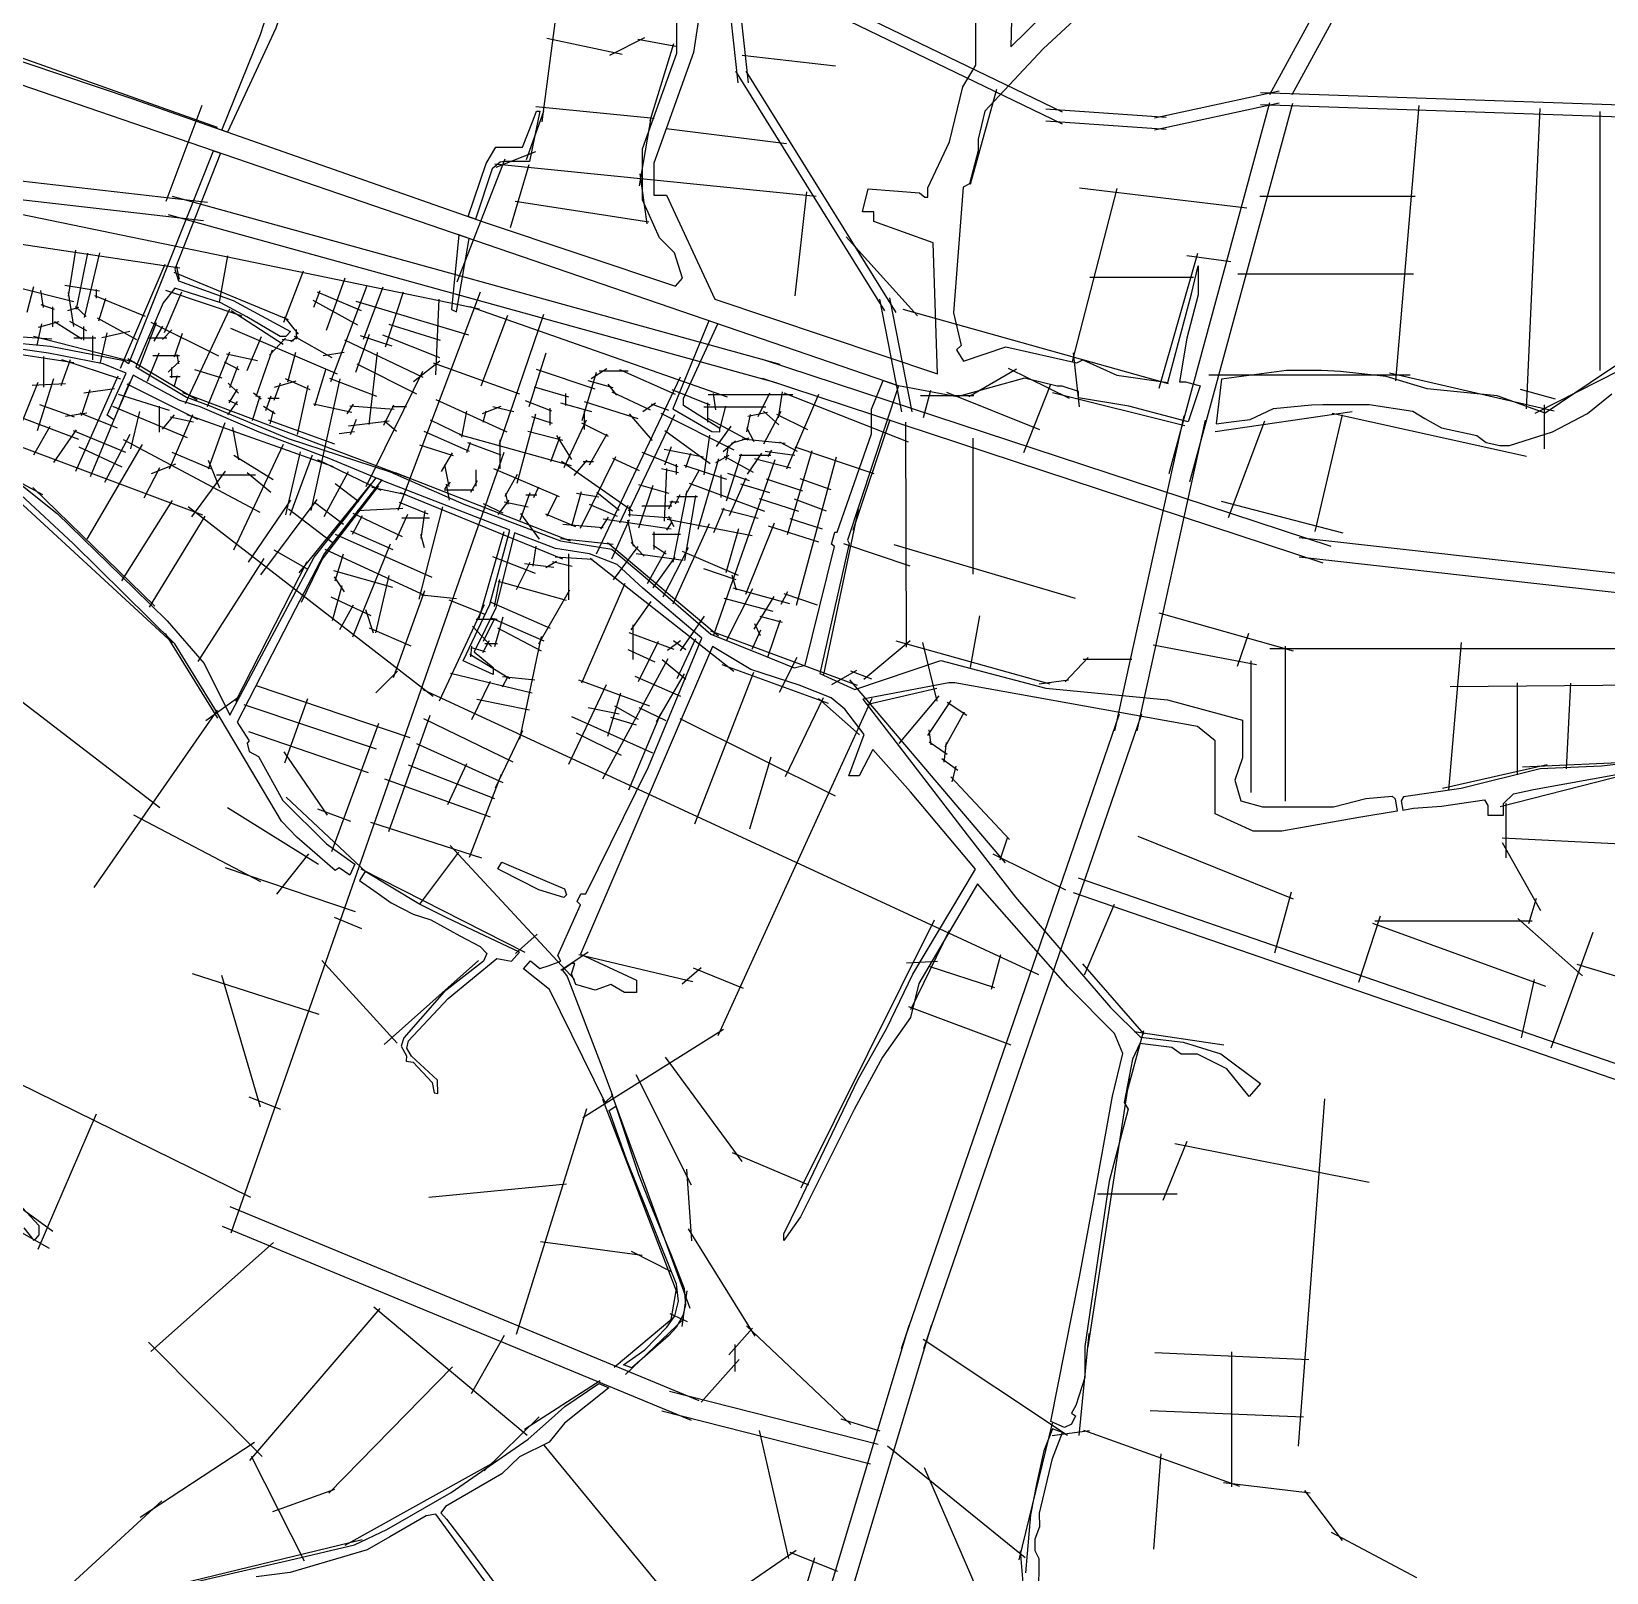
# Model space of a CAD drawing. Header units: metres. Extents: x -9189 to 477, y -25 to 5087.
# Drawn here: x -5829 to -3674, y 1258 to 3367 of the extents above; entities that cross this region are included whole.
import ezdxf

# ---------------------------------------------------------------- set-up
doc = ezdxf.new("R2010")
doc.units = ezdxf.units.M
doc.header["$MEASUREMENT"] = 0
doc.layers.add('水网', color=141, linetype='Continuous')
doc.layers.add('路网', color=2, linetype='Continuous')

msp = doc.modelspace()

# ---------------------------------------------------------------- linework, layer by layer
at = {"layer": '水网'}
for points in [[(-5568.8, 3232.2), (-5515.8, 3363.1), (-5500.7, 3409.4), (-5495.1, 3426.4), (-5483.7, 3449.1), (-5471.3, 3494.2), (-5468.6, 3513.1), (-5460, 3532.6), (-5454.1, 3562.1), (-5448.5, 3570.9), (-5440.7, 3570.9), (-5439.3, 3564.4), (-5439.3, 3560.3), (-5448.3, 3523.4), (-5462, 3474.3), (-5477, 3427.3), (-5494.9, 3371.6), (-5560.7, 3229.4), (-5568.8, 3232.2)], [(-4483.5, 3567), (-4489, 3346.1), (-4290.5, 3540.9)], [(-4239.4, 3533.5), (-4444.5, 3343.6), (-4524.2, 3258.1), (-4533.5, 3219.8), (-4533.5, 3203.7), (-4545.4, 3158.8), (-4554.1, 3154.3), (-4567.4, 2982.1), (-4556.8, 2937.5), (-4563, 2931.7), (-4553.4, 2916), (-4495.8, 2935.8), (-4398.4, 2913.9), (-4390.3, 2917.8), (-4343.9, 2896.8), (-4273.7, 2887.1), (-4241.5, 3008.1), (-4232.3, 3046.7), (-4232.3, 3006.9), (-4247.7, 2947.4), (-4257.8, 2887.9), (-4249.7, 2887.9), (-4229.7, 2882.5), (-4246, 2833), (-4327.3, 2854.5), (-4396.1, 2866), (-4396.1, 2874.6), (-4418.6, 2881.7), (-4425.4, 2881.7), (-4470.1, 2893), (-4562.3, 2867.2), (-4642.7, 2882.5), (-5939.5, 3327.2)], [(-4908.6, 3435.1), (-4923.3, 3338.6), (-4977.5, 3186.8), (-4977.5, 3143.1), (-4960.1, 3143.1), (-4894.1, 3000.7), (-4589, 2898.7), (-4594.9, 3077.8), (-4676.1, 3107.1), (-4676.1, 3120.4), (-4691.7, 3120.4), (-4684, 3151.7), (-4614, 3146.6), (-4606.5, 3140.3), (-4602.6, 3140.3), (-4602.6, 3153.2), (-4572.6, 3216.4), (-4554.3, 3291.5), (-4536.9, 3321.2), (-4536.9, 3364.9), (-4536.9, 3383.7)], [(-6041.4, 3368.8), (-6017.3, 3354.5), (-5976.3, 3345), (-5932.1, 3356.1), (-5690.6, 3274.9), (-5209.4, 3106.3), (-4947.8, 3018.7), (-4938.3, 3029.6), (-4949.3, 3064.1), (-4969.4, 3084.9), (-4992.8, 3136.7), (-4992.8, 3206.6), (-4945.7, 3337.5), (-4945.7, 3423.9)], [(-5231.7, 3114.1), (-5206.9, 3186.7), (-5193.8, 3209.1), (-5172.5, 3209.1), (-5156.9, 3209.1), (-5142.6, 3246), (-5137.9, 3258), (-5133.5, 3258.1), (-5133.5, 3258.1), (-5147.5, 3189.3), (-5153.1, 3189.3), (-5181.1, 3189.3), (-5187.7, 3188.4), (-5198.6, 3179.1), (-5221.6, 3110.5), (-5231.7, 3114.1)], [(-5870.7, 2943.2), (-5803.5, 2936.8), (-5702.4, 2917), (-5696, 2913.1), (-5580, 3203.9), (-5570.3, 3200.5), (-5633, 3042), (-5627.9, 3025.8), (-5553.1, 2999), (-5497.4, 2969), (-5474.8, 2956.8), (-5481, 2950), (-5488.9, 2950), (-5534.6, 2976.8), (-5570, 2995.8), (-5633, 3016), (-5648.8, 2995.7), (-5686.2, 2908.2), (-5617.2, 2866.8), (-5586.1, 2855.5), (-5477.9, 2810.3), (-5338.1, 2764.5), (-5237.2, 2720.3), (-5105.2, 2670.2), (-5034.8, 2658.7), (-4992.1, 2622.7), (-4899.2, 2542.6), (-4824.7, 2512.3), (-4785.5, 2496.4), (-4770.3, 2500.2), (-4730.1, 2662.6), (-4734.4, 2665.7), (-4729.8, 2682), (-4726.5, 2681.9), (-4679.3, 2816.8), (-4679.3, 2850.5), (-4663.5, 2889.6), (-4642.7, 2882.5), (-4712.3, 2670.9), (-4709.9, 2666.5), (-4750.4, 2488.6), (-4702.3, 2466.8), (-4584.7, 2506.5), (-4440.7, 2468.8), (-4274.2, 2452.6), (-4171.6, 2424.9), (-4171.6, 2373.3), (-4182.4, 2342.8), (-4174.2, 2314.5), (-4144.3, 2306.3), (-4047.4, 2306.3), (-4002.8, 2317.5), (-3966.9, 2320.6), (-3962.6, 2317.3), (-3960, 2300.1), (-4012.7, 2291.8), (-4117.7, 2272.9), (-4157, 2272.9), (-4209, 2296.5), (-4209, 2396.5), (-4233.2, 2416), (-4565.4, 2476), (-4573.6, 2476), (-4691.2, 2453.6), (-4548.7, 2267.7), (-4482.2, 2182.5), (-4352.4, 2031.7), (-4311.5, 1990.8), (-4252.8, 1984.1), (-4201.2, 1968.1), (-4147.3, 1927.6), (-4162.5, 1909.9), (-4193, 1947.5), (-4233.4, 1967.7), (-4255.8, 1967.7), (-4268.6, 1976.7), (-4312.4, 1982.3), (-4322.3, 1960.7), (-4333.8, 1901.5), (-4328.1, 1892.4), (-4354.4, 1794.1), (-4387.7, 1567.8), (-4387.7, 1525.2), (-4399.8, 1487), (-4405.6, 1476.7), (-4400.5, 1472.8), (-4405.7, 1461.4), (-4415.2, 1456.9), (-4433.9, 1465.2), (-4394.7, 1663.2), (-4375.6, 1766.1), (-4349.6, 1910.4), (-4335.5, 1968.7), (-4346.7, 1995.9), (-4411, 2060.3), (-4534.4, 2201), (-4614.8, 2064.3), (-4626.1, 2018.1), (-4664.4, 1963.6), (-4703.2, 1891.9), (-4776.5, 1745.3), (-4799.3, 1712.8), (-4799.3, 1721.9), (-4778.9, 1763.8), (-4698.2, 1932.5), (-4658.5, 2003.5), (-4623, 2077), (-4537, 2220.7), (-4626.2, 2326.6), (-4677.6, 2384.6), (-4696.5, 2348.8), (-4710.4, 2348.8), (-4689.3, 2405.2), (-4715.9, 2439.9), (-4734.5, 2455.3), (-4778.3, 2472.9), (-4844.6, 2494.3), (-4897.2, 2525.5), (-5077.7, 2104.7), (-5001.3, 2069), (-5001.3, 2052.3), (-5017.4, 2052.3), (-5036.1, 2063.2), (-5057.8, 2055.4), (-5084.3, 2063.3), (-5089.9, 2077.8), (-5085.4, 2091.8), (-5090.2, 2091.8), (-5102.2, 2082.7), (-5095.8, 2074.1), (-5048.4, 1950.3), (-5033.8, 1911.4), (-5043.9, 1901.6), (-5120.3, 2056.2), (-5155.6, 2084.4), (-5146.4, 2095.3), (-5133.3, 2085.1), (-5120.5, 2088.9), (-5104.6, 2094.9), (-5108.8, 2102.7), (-5077.8, 2172.2), (-5082.4, 2176.5), (-5077.3, 2187.3), (-5070.5, 2187.3), (-4984.7, 2360.9), (-4911.7, 2537), (-4992.4, 2605.4), (-5027.6, 2638), (-5065.4, 2652.2), (-5111.9, 2659.6), (-5168.2, 2681.1), (-5193.8, 2578.5), (-5223.1, 2518.2), (-5197.4, 2496.8), (-5197.4, 2487.2), (-5238.4, 2506.2), (-5201.8, 2583.3), (-5174.4, 2684.6), (-5346, 2751.6), (-5421.7, 2783.1), (-5517.6, 2818.7), (-5598.1, 2853.4), (-5626.1, 2862.2), (-5689.9, 2896.8), (-5712.7, 2844.3), (-5716.3, 2836), (-5725.4, 2842.1), (-5699.4, 2899.7), (-5731, 2912.4), (-5805.8, 2927.2), (-5952.7, 2948.1)], [(-5244.3, 3088.8), (-5254.4, 2986.7), (-5247.3, 2983.7), (-5230, 3083.9), (-5244.3, 3088.8)], [(-4902.2, 2971.4), (-4951.5, 2850.7), (-4898, 2819.6), (-4887.2, 2819.5), (-4887.2, 2824), (-4937, 2855.6), (-4936.8, 2865.2), (-4889.8, 2967.2), (-4902.2, 2971.4)], [(-3645, 2920.6), (-3696.1, 2886.2), (-3757.4, 2844.9), (-3823.3, 2868.8), (-3919, 2878.3), (-3975.1, 2895.3), (-4037.7, 2901.9), (-4063.8, 2903.2), (-4111.7, 2903.2), (-4200.4, 2891.5)], [(-4200.4, 2891.5), (-4207.6, 2830.3), (-4183.4, 2833.5), (-4161.3, 2836.4), (-4129.3, 2851.2), (-4077.2, 2856.2), (-4062, 2856.9), (-3998.5, 2856.7), (-3938.4, 2847.5), (-3922.2, 2837.8), (-3899.6, 2825), (-3851.1, 2814.2), (-3838.3, 2804.7), (-3819.6, 2800.5), (-3806.1, 2800.5), (-3747.6, 2819.2), (-3699.4, 2844.6), (-3666.4, 2871.5)], [(-5841.5, 2745.5), (-5793.8, 2707.4), (-5688.2, 2604.4), (-5643.3, 2560.6), (-5593, 2502.4), (-5557.6, 2431.5), (-5442.1, 2647.7), (-5399.3, 2701.8), (-5357.6, 2756.4), (-5349.5, 2753.7), (-5428.6, 2652.2), (-5467.8, 2577.2), (-5547.6, 2421.9), (-5531.1, 2396.3), (-5534.1, 2393.5), (-5531.1, 2381.8), (-5518.4, 2375.2), (-5485, 2315), (-5425.4, 2255.6), (-5386.8, 2227.7), (-5393.6, 2212.5), (-5408, 2222.6), (-5413.4, 2219.3), (-5465.9, 2264.6), (-5487, 2286.8), (-5578.1, 2440.3), (-5632.9, 2529.4), (-5772.1, 2666.4), (-5843.5, 2733.3)], [(-3951.4, 2319.7), (-3954.8, 2314.2), (-3952.2, 2301.6), (-3937.5, 2304.2), (-3899.3, 2307.2), (-3840.7, 2315.9), (-3835.8, 2308.2), (-3835.8, 2294.9), (-3814.3, 2294.9), (-3814.3, 2310.7), (-3800.9, 2324.2), (-3773.4, 2329.8), (-3649.8, 2352.4)], [(-3629.8, 2367.6), (-3680.2, 2361.8), (-3764.2, 2358.4), (-3872.5, 2331.5), (-3951.4, 2319.7)], [(-5185.6, 2230.4), (-5141.5, 2211.7), (-5099.5, 2194), (-5096.8, 2185.6), (-5100.6, 2182.1), (-5134.8, 2192.6), (-5185.7, 2218.7), (-5190.7, 2221.3), (-5185.6, 2230.4)], [(-5372.4, 2217.8), (-5380.4, 2205.6), (-5356.1, 2188.5), (-5336.8, 2174.8), (-5306.7, 2159.2), (-5282.7, 2151.5), (-5242.8, 2129.8), (-5215.1, 2115.3), (-5206.1, 2105.3), (-5210.3, 2095.2), (-5264.3, 2053), (-5319.6, 1990.1), (-5323.4, 1978.8), (-5315.9, 1965.3), (-5316.4, 1958.2), (-5306.8, 1956.6), (-5280.8, 1929.1), (-5278.2, 1914.7), (-5272.8, 1913.9), (-5273.3, 1932), (-5309.1, 1965.1), (-5315.5, 1976.1), (-5313.1, 1985.9), (-5258.9, 2043.7), (-5192.3, 2098.5), (-5172.2, 2095.1), (-5161.3, 2107.2), (-5225, 2137.4), (-5260.7, 2154.4), (-5299.1, 2173.5), (-5372.4, 2217.8)], [(-5038.6, 1890.7), (-5029.4, 1896.5), (-4998.5, 1803.3), (-4982.7, 1763.8), (-4953.4, 1691.6), (-4935.8, 1647), (-4933.9, 1624.5), (-4937.9, 1610), (-4946.6, 1593.9), (-4957.5, 1582.2), (-5007.3, 1538.5), (-5019, 1542.8), (-4989.5, 1563.2), (-4959.7, 1594.2), (-4948.6, 1609.5), (-4943.7, 1629.6), (-4946.5, 1653.1), (-4968.3, 1707.1), (-4987.9, 1757.1), (-5014.5, 1822.6), (-5038.6, 1890.7)], [(-5846.7, 1763.2), (-5818.9, 1733.5), (-5818.9, 1720.7), (-5825.5, 1712.8), (-5839.2, 1730.2)], [(-5608.8, 1244.9), (-5539.9, 1260.8), (-5476, 1275.5), (-5387.1, 1296.4), (-5342.7, 1317.4), (-5254.6, 1368), (-5149.2, 1440.7), (-5117.4, 1469.2), (-5099.3, 1485.4), (-5052.6, 1516.9)], [(-5052.6, 1516.9), (-5039.1, 1511), (-5099.5, 1462.6), (-5120.7, 1436.8), (-5161.1, 1416.6), (-5185.4, 1393.4), (-5262.4, 1348.6), (-5268.8, 1340.1), (-5261.2, 1331.2), (-5231.2, 1292.1), (-5137.2, 1165.6)], [(-4431.6, 1455), (-4443.7, 1424.9), (-4453.1, 1381.4), (-4462, 1337.3), (-4468.8, 1258.2)], [(-4450.4, 1227.9), (-4450.1, 1277), (-4455.3, 1288.3), (-4455.3, 1304.5), (-4449.1, 1321.3), (-4449.6, 1339.6), (-4431.9, 1414.4), (-4417.9, 1449.9), (-4431.6, 1455)], [(-5120.6, 1126.2), (-5275.9, 1338.2), (-5289.1, 1335.8), (-5338.8, 1307.1), (-5369.6, 1289.3), (-5420.8, 1274.4), (-5475, 1258.6), (-5521.8, 1252.4)]]:
    msp.add_lwpolyline(points, dxfattribs=at)
at = {"layer": '路网'}
for p, q in [((-5097.5, 3498.9), (-5130.5, 3243.5)), ((-4134.3, 3281), (-4017.5, 3495)), ((-4103.6, 3281), (-3986.8, 3495)), ((-4879.4, 3450.9), (-4862.5, 3297.1)), ((-4864.6, 3445), (-4848.4, 3297.1)), ((-4804.7, 3443.9), (-4418.4, 3257.4)), ((-4804.7, 3427.4), (-4418.4, 3240.9)), ((-5935, 3364.1), (-5574.8, 3236.3)), ((-5123.9, 3358), (-5020.9, 3336.1)), ((-5037.5, 3334.8), (-4989.9, 3358.8)), ((-4999.5, 3356.6), (-4947.3, 3347.3)), ((-4982.4, 3245.4), (-4950.2, 3351)), ((-4856.3, 3335), (-4728.8, 3320.2)), ((-4865.7, 3313), (-4661.8, 2985.1)), ((-4851.6, 3313), (-4646.3, 2982.8)), ((-4543.9, 3158.4), (-4508.1, 3288.3)), ((-4292.2, 3249.1), (-4121.7, 3286)), ((-4147.3, 3283.9), (-2390.1, 3223.7)), ((-5644.6, 3135.2), (-5595.4, 3266.4)), ((-5151.7, 3191.9), (-5127.7, 3258.3)), ((-5138.7, 3264.4), (-4977.1, 3248.8)), ((-4440.7, 3261.6), (-4276, 3250.1)), ((-4292.2, 3232.6), (-4121.7, 3269.5)), ((-4272.3, 2762.3), (-4134.1, 3269.9)), ((-4244, 2750.8), (-4102.9, 3269.2)), ((-4147.3, 3267.4), (-2383.5, 3207)), ((-3961.8, 2889.3), (-3930.1, 3265.8)), ((-3764.6, 3261.8), (-3783.5, 2850.8)), ((-3682.8, 3257.7), (-3682.8, 2903.1)), ((-4997.1, 3155.9), (-4980.8, 3251.6)), ((-4960.4, 3234.5), (-4795.6, 3214.1)), ((-4440.7, 3245.1), (-4276, 3233.5)), ((-5246.7, 3024.7), (-5180.8, 3192.8)), ((-5193, 3181.5), (-5138.7, 3202.9)), ((-6000.1, 3181), (-5588.1, 3133.6)), ((-5194.9, 3186.1), (-4755.4, 3141.7)), ((-5173.5, 3099), (-5147.8, 3185.2)), ((-4986.5, 3104.2), (-4996.3, 3172.2)), ((-6005.6, 3156), (-5593.7, 3108.6)), ((-4784, 3005.3), (-4768, 3147.6)), ((-4404.4, 2915.4), (-4343.1, 3152.5)), ((-4394.8, 3153.3), (-4166, 3126)), ((-5636.7, 3141.9), (-4805.1, 2911.9)), ((-5167, 3135.2), (-4984.3, 3106.6)), ((-4148.2, 3141.7), (-3935.5, 3141.7)), ((-5872.4, 3123), (-5216.1, 2987.5)), ((-5642.2, 3116.9), (-4810.6, 2886.9)), ((-4714.3, 3086.4), (-4616.5, 2978.2)), ((-5873.7, 3080.7), (-5625.9, 3043.7)), ((-5768.7, 3067.8), (-5778.7, 3004.8)), ((-5767.3, 2987.1), (-5751.9, 3063.8)), ((-5756.4, 2975.9), (-5735.4, 3064.2)), ((-4285.9, 2879), (-4232.8, 3063.9)), ((-5707.5, 2906.3), (-5646.2, 3048.9)), ((-5631, 3046.9), (-5626.8, 3028.5)), ((-5571.6, 2997), (-5560.6, 3060)), ((-5483.7, 2969.3), (-5456.7, 3039.9)), ((-4247.7, 3060.7), (-4187.7, 3052.5)), ((-5852.9, 3018.4), (-5771.3, 2997.7)), ((-5835.2, 2983.3), (-5826, 3018.4)), ((-5783.5, 3019.9), (-5736.1, 3012.3)), ((-5634.5, 3037.7), (-5477.9, 2973.3)), ((-5425.2, 2958.7), (-5399.7, 3030.3)), ((-5419.3, 2888.3), (-5369.8, 3019.6)), ((-4380.6, 3031.2), (-4238.6, 3031.2)), ((-4177.9, 3035.7), (-3937.5, 3035.7)), ((-5816.6, 3012.8), (-5813.2, 2989.6)), ((-5778.7, 3010), (-5771.8, 2963.3)), ((-5742.8, 3005.9), (-5673.6, 2977.5)), ((-5740.5, 3014.3), (-5740.5, 3002.2)), ((-5737.1, 2971.3), (-5727.5, 3002.2)), ((-5647, 2955.5), (-5623.5, 3011)), ((-5645.6, 3013.1), (-5541.1, 2978.3)), ((-5444.3, 2999.7), (-5383, 2965.9)), ((-5442.7, 2990.1), (-5434.2, 3013)), ((-5438.3, 3010.8), (-5377.8, 2985.4)), ((-5385, 2998.4), (-5231.2, 2952.3)), ((-5374.9, 2946.2), (-5348, 3017.6)), ((-5344.6, 2935.6), (-5319.8, 3011)), ((-5327.3, 2712), (-5214.7, 3011)), ((-5275.8, 2897.3), (-5271.4, 3000.8)), ((-4637.9, 2846.8), (-4667.9, 3000.8)), ((-4623.8, 2846.8), (-4654.2, 3002.8)), ((-5816.2, 2993.8), (-5798, 2987.1)), ((-5800.2, 2990.3), (-5800.2, 2963.2)), ((-5779.2, 2985.4), (-5764.4, 2990)), ((-5769, 2990.8), (-5754.1, 2977.2)), ((-5739.1, 2975.3), (-5685.6, 2945.7)), ((-5618.2, 2858.3), (-5557.8, 2987.9)), ((-5555.7, 2985.3), (-5484.8, 2939.3)), ((-5483.1, 2976.9), (-5464, 2953.2)), ((-5229.3, 2991.1), (-4877, 2867.1)), ((-5213.6, 2882.3), (-5177, 2979.2)), ((-5188.5, 2802.7), (-5127.9, 2980.4)), ((-4636.7, 2987.1), (-4273.6, 2885.5)), ((-5911.5, 2954.2), (-5801.5, 2946.7)), ((-5815.5, 2967.2), (-5821.8, 2937.8)), ((-5819.3, 2962.8), (-5791.1, 2970.5)), ((-5797.8, 2970.2), (-5760.1, 2946.6)), ((-5776.9, 2970.8), (-5753.8, 2957.9)), ((-5757.9, 2963.7), (-5757.9, 2944.9)), ((-5734.9, 2914.1), (-5725.6, 2954.9)), ((-5732.8, 2948.4), (-5694.3, 2956.9)), ((-5681.7, 2907.5), (-5658.2, 2969.1)), ((-5666, 2969.6), (-5573.1, 2923.3)), ((-5661.2, 2943.6), (-5649.4, 2964)), ((-5649.9, 2945.5), (-5637, 2959)), ((-5633.4, 2922.1), (-5622.5, 2954.5)), ((-5556.6, 2961.4), (-5410.9, 2898.7)), ((-5466.7, 2959.2), (-5466.7, 2946.4)), ((-5385.4, 2901.2), (-5366.5, 2953.1)), ((-5340.1, 2966.8), (-5269.7, 2945)), ((-3771.4, 2844.8), (-3541.1, 2962.2)), ((-6017.6, 2951.8), (-5771, 2914.1)), ((-5826.2, 2950.2), (-5687.6, 2914.9)), ((-5771.2, 2948), (-5741, 2948)), ((-5745.7, 2950.8), (-5745.7, 2918)), ((-5668.5, 2948), (-5643.8, 2948)), ((-5533.9, 2903.5), (-5514.1, 2950)), ((-5503.5, 2924.1), (-5481.3, 2947.5)), ((-5486, 2946.2), (-5470.5, 2943.8)), ((-5474, 2943.1), (-5465.2, 2949.9)), ((-5469.5, 2950.2), (-5418.1, 2921.3)), ((-5400.8, 2945.1), (-5293.6, 2894)), ((-5379.2, 2951.4), (-5336.1, 2937.1)), ((-5348.7, 2952.1), (-5270.8, 2921.1)), ((-5812.2, 2880.4), (-5812.2, 2922.3)), ((-5788.3, 2883), (-5775.8, 2918.4)), ((-5788, 2918.5), (-5707.3, 2892.1)), ((-5697.2, 2919.7), (-5602.5, 2863.3)), ((-5670.3, 2888.8), (-5654.4, 2927.5)), ((-5662.9, 2923.7), (-5626.5, 2923.7)), ((-5642, 2900.9), (-5626.5, 2916.1)), ((-5630.3, 2925.1), (-5627.7, 2912.3)), ((-5588.1, 2854.2), (-5557.7, 2928.8)), ((-5565.6, 2915.1), (-5545.2, 2904.5)), ((-5562.3, 2926.3), (-5520, 2917.2)), ((-5521.6, 2867.7), (-5499.2, 2931.4)), ((-5478.2, 2888), (-5467.3, 2928.6)), ((-5430, 2923.8), (-5401, 2928.2)), ((-5384, 2912.3), (-5302.2, 2871.3)), ((-5366.9, 2829.5), (-5355.5, 2928)), ((-5306.2, 2888.3), (-5270.1, 2916.5)), ((-5279.5, 2913.8), (-5161.2, 2871.2)), ((-5147.8, 2854.2), (-5124.7, 2927.7)), ((-4829.2, 2918.9), (-4050.7, 2663)), ((-4403.4, 2927.4), (-4395.4, 2853.8)), ((-5821.1, 2821.2), (-5798.6, 2892.2)), ((-5768.3, 2765.6), (-5710.3, 2896)), ((-5640, 2895.1), (-5625.8, 2895.1)), ((-5637.2, 2893.2), (-5637.2, 2907.6)), ((-5633.8, 2880.9), (-5629.3, 2896.6)), ((-5605.9, 2904.7), (-5568.4, 2893.3)), ((-5557.6, 2879.9), (-5546.8, 2909.2)), ((-5496.7, 2880.3), (-5466.8, 2889.1)), ((-5482.1, 2892.2), (-5448.2, 2877.2)), ((-5446.2, 2711.6), (-5406.8, 2892.1)), ((-5441.5, 2855), (-5425.7, 2906.2)), ((-5421.1, 2892.9), (-5357, 2868.4)), ((-5371.2, 2744.6), (-5293.6, 2902.4)), ((-5138.5, 2905.1), (-5058, 2878.3)), ((-5075.3, 2835), (-5055.8, 2900.8)), ((-5067.8, 2889.4), (-5033.6, 2880.2)), ((-5063, 2892.3), (-5041.8, 2905.9)), ((-5055.9, 2652.5), (-4941, 2894.5)), ((-5052.4, 2903), (-5012.4, 2903)), ((-5024.3, 2904.7), (-4948.2, 2871.1)), ((-4829.2, 2892.6), (-4061.9, 2640.3)), ((-4546.4, 2867.8), (-4480.9, 2905.8)), ((-4492.5, 2906.3), (-4409, 2865.5)), ((-4217.8, 2897.4), (-3942.3, 2897.4)), ((-3970.6, 2900.1), (-3745.1, 2848.2)), ((-5851.9, 2808.1), (-5819.8, 2887.4)), ((-5828.1, 2883.4), (-5782.4, 2885.5)), ((-5760.9, 2841.6), (-5748.8, 2877.5)), ((-5757.3, 2872.6), (-5715.4, 2878.5)), ((-5748.2, 2758.3), (-5694.7, 2887.9)), ((-5710.4, 2870.8), (-5640.8, 2848.8)), ((-5698.6, 2885.2), (-5602, 2836.7)), ((-5622.4, 2873), (-5315.3, 2757.5)), ((-5560, 2886.1), (-5545.6, 2872.4)), ((-5558.7, 2859.2), (-5547.1, 2877.8)), ((-5526.7, 2834.9), (-5516.2, 2868.7)), ((-5525.3, 2872.8), (-5514.8, 2864.6)), ((-5508.5, 2848.7), (-5500.9, 2868.6)), ((-5497, 2862.7), (-5488.5, 2886.6)), ((-5465.1, 2815.9), (-5450.5, 2882.9)), ((-5141.3, 2881), (-5094.1, 2867.2)), ((-5098.4, 2871.7), (-5098.4, 2855.5)), ((-5040.3, 2884.5), (-5028.3, 2869.6)), ((-5034.9, 2874.1), (-4982.2, 2849.3)), ((-4952.6, 2877.5), (-4900.9, 2856.1)), ((-4903.2, 2870.5), (-4787, 2870.5)), ((-4892.7, 2849.6), (-4895.7, 2872)), ((-4834.4, 2840.3), (-4818.7, 2872.9)), ((-4806.8, 2838.4), (-4801.4, 2873.9)), ((-4799.5, 2872.6), (-4629.4, 2805.6)), ((-4795.3, 2768.8), (-4751.4, 2871)), ((-4612.4, 2869.3), (-4539.2, 2869.3)), ((-4608.3, 2838.8), (-4598.3, 2876.3)), ((-4577, 2873.7), (-4449.4, 2822.4)), ((-4470.9, 2791.1), (-4434.2, 2884.7)), ((-4431.6, 2873.2), (-4250.8, 2828)), ((-3791.9, 2877.8), (-3743.9, 2864.5)), ((-5818.3, 2856.7), (-5770.8, 2840.1)), ((-5782.8, 2840.6), (-5753.2, 2845.4)), ((-5718.4, 2854.6), (-5616.1, 2811.6)), ((-5693.3, 2796.3), (-5680.7, 2847.4)), ((-5653.8, 2818.7), (-5653.8, 2854.6)), ((-5560.2, 2842.7), (-5547.3, 2860.9)), ((-5559.6, 2862.8), (-5547.4, 2856.8)), ((-5511.4, 2854.5), (-5495.4, 2844.3)), ((-5505.5, 2865.4), (-5490.3, 2865.4)), ((-5502.6, 2830.5), (-5498.1, 2848.2)), ((-5443.3, 2857.6), (-5390.5, 2846.5)), ((-5397.1, 2843.8), (-5388.2, 2857.3)), ((-5393.4, 2855.1), (-5332.9, 2850.4)), ((-5347.1, 2828.4), (-5333.3, 2856.2)), ((-5335.6, 2853.9), (-5315.7, 2853.9)), ((-5275.8, 2863.8), (-5178.5, 2819.3)), ((-5240.3, 2811.9), (-5233.2, 2847.5)), ((-5211.8, 2844.6), (-5186.5, 2854.3)), ((-5211, 2832.4), (-5206.8, 2847.9)), ((-5197.7, 2854), (-5168.9, 2847)), ((-5153.7, 2862.1), (-5117.3, 2848)), ((-5119.2, 2828.3), (-5119.2, 2851.7)), ((-5105, 2859.2), (-5062.7, 2847.2)), ((-5072.8, 2861.1), (-4999.5, 2837.4)), ((-5072.4, 2822.7), (-5072.4, 2848)), ((-4992.6, 2847.2), (-4975, 2858.9)), ((-4981.1, 2857.9), (-4957.1, 2849.1)), ((-4909.1, 2853.6), (-4824.2, 2853.6)), ((-4903.7, 2832.8), (-4903.7, 2859.2)), ((-4886.5, 2824.3), (-4879, 2854.5)), ((-4848.6, 2840.9), (-4821.9, 2846.5)), ((-4827.4, 2847.5), (-4806.4, 2829)), ((-4826.9, 2803), (-4803.1, 2847.6)), ((-4209.2, 2819.9), (-4021.8, 2847.1)), ((-3759, 2856.3), (-3759, 2796)), ((-5849.4, 2841.2), (-5765, 2809.3)), ((-5825.7, 2787.9), (-5803.7, 2826.9)), ((-5762.9, 2845.2), (-5711.7, 2824.7)), ((-5649.8, 2822.9), (-5633.3, 2842.7)), ((-5640.1, 2768.7), (-5608.2, 2842.9)), ((-5639.3, 2839.9), (-5607.3, 2833.2)), ((-5616.3, 2843.2), (-5416.2, 2772.1)), ((-5564.7, 2831.7), (-5587.1, 2768.4)), ((-5554.1, 2825.5), (-5545.6, 2781.2)), ((-5505.3, 2835.7), (-5414.2, 2803)), ((-5395.2, 2827.5), (-5339.8, 2834.3)), ((-5392.7, 2815.6), (-5384.4, 2836.6)), ((-5345.9, 2834.5), (-5329.4, 2820.3)), ((-5283.3, 2836), (-5238.3, 2813.8)), ((-5164.2, 2749.2), (-5139, 2844.2)), ((-5145, 2840.4), (-5116.6, 2831.3)), ((-5100, 2770.4), (-5069.4, 2835.8)), ((-5076.4, 2831.5), (-5039.8, 2813.4)), ((-5011.4, 2711.3), (-4948.5, 2843.3)), ((-5011, 2844), (-4979.8, 2807.3)), ((-4968, 2845.1), (-4868.1, 2794.7)), ((-4904.2, 2838.5), (-4848.9, 2808.2)), ((-4891.8, 2799.2), (-4871.5, 2827)), ((-4840, 2805.6), (-4850.3, 2825)), ((-4850, 2819.2), (-4845.3, 2842.9)), ((-4809.4, 2843.5), (-4767.1, 2822.7)), ((-4704.6, 2684.9), (-4654, 2836.1)), ((-4632.8, 2832.7), (-4631.9, 2524.9)), ((-4252.1, 2841.1), (-4347.1, 2410.3)), ((-4222.8, 2835.5), (-4316.5, 2410.3)), ((-4190.9, 2702), (-4141.1, 2834.3)), ((-4072.1, 2682.8), (-4035, 2842.8)), ((-4049.1, 2845), (-3782.9, 2786.2)), ((-5798.7, 2777.5), (-5767.7, 2822.1)), ((-5772.2, 2821), (-5700.5, 2791.5)), ((-5728.7, 2750.4), (-5694, 2816.4)), ((-5703.8, 2809.1), (-5516.6, 2709.6)), ((-5552.4, 2657.9), (-5484.4, 2802.4)), ((-5408, 2816.9), (-5387.1, 2819.9)), ((-5292.2, 2820.5), (-5230, 2792.8)), ((-5243.9, 2815.7), (-5090.3, 2773.2)), ((-5233.2, 2791), (-5228.2, 2805.4)), ((-5232.6, 2804.6), (-5186.6, 2787.8)), ((-5187.9, 2768.6), (-5187.9, 2808.5)), ((-5149.9, 2820.5), (-5101.8, 2807.8)), ((-5105.8, 2812.3), (-5118.6, 2778.4)), ((-5110.6, 2814.2), (-5089.9, 2781.6)), ((-5065.2, 2774.4), (-5041.4, 2816.8)), ((-4962.2, 2821.4), (-4900.4, 2776.1)), ((-4908.3, 2760.5), (-4900.6, 2814.8)), ((-4882.3, 2792.4), (-4865.5, 2807)), ((-4871, 2803.7), (-4846.7, 2811)), ((-4856.6, 2809.9), (-4797.6, 2803.8)), ((-4805.3, 2805.5), (-4781.2, 2793)), ((-4540.6, 2810.5), (-4540.6, 2624.6)), ((-5912.7, 2787.2), (-5814.2, 2733.4)), ((-5843.3, 2799), (-5595, 2705.6)), ((-5764.1, 2798.7), (-5705.3, 2771.7)), ((-5752.7, 2672.3), (-5677.2, 2802.1)), ((-5637, 2791.6), (-5584.3, 2769)), ((-5555.9, 1723.2), (-5182.2, 2791.6)), ((-5552.1, 2787.4), (-5498.5, 2754.2)), ((-5481.2, 2705.9), (-5460.8, 2792.2)), ((-5475.3, 2705.4), (-5444.6, 2787.7)), ((-5437.7, 2781.3), (-5351.2, 2739.7)), ((-5298, 2801.6), (-5252, 2787)), ((-5268, 2764.9), (-5253.1, 2790.6)), ((-5077.6, 2687.6), (-5029.5, 2785.6)), ((-5033.8, 2783.2), (-4997.6, 2766.4)), ((-4993.8, 2791.7), (-4944.7, 2772.1)), ((-4963.2, 2795.6), (-4909.4, 2785.1)), ((-4962.1, 2774.4), (-4953.2, 2799.1)), ((-4933.7, 2770.4), (-4926.9, 2790.4)), ((-4916.7, 2686), (-4888.4, 2783.1)), ((-4895.4, 2541.4), (-4811.2, 2781.7)), ((-4892.3, 2777.5), (-4874.1, 2787.6)), ((-4881.3, 2786.1), (-4841.4, 2764.4)), ((-4878.4, 2780.6), (-4875.1, 2800.3)), ((-4878, 2724.9), (-4857.3, 2789.1)), ((-4860.5, 2787.3), (-4817.1, 2787.3)), ((-4849.2, 2761.5), (-4829.6, 2790)), ((-4839.5, 2782.7), (-4789.7, 2770.3)), ((-4825.2, 2792.8), (-4784.5, 2787.6)), ((-4820.7, 2785.5), (-4816, 2794.5)), ((-4794.5, 2678.9), (-4760.7, 2793.6)), ((-4784.4, 2799), (-4676.1, 2762.4)), ((-4781.9, 2582), (-4727.3, 2785)), ((-5674.9, 2729.2), (-5653.6, 2770.4)), ((-5665.1, 2762.2), (-5631.7, 2775.4)), ((-5609.7, 2703.1), (-5563.6, 2765.7)), ((-5587.4, 2780.4), (-5572, 2742.9)), ((-5575.7, 2760.3), (-5522.4, 2760.3)), ((-5534.1, 2763.9), (-5501.4, 2736.6)), ((-5428.7, 2703.5), (-5395.4, 2765.3)), ((-5331.3, 2763.7), (-5091.9, 2670.2)), ((-5263.9, 2774), (-5257.8, 2744.4)), ((-5220.6, 2745.2), (-5220.6, 2767.5)), ((-5196.8, 2769), (-5107.1, 2730.7)), ((-5164.5, 2761.2), (-5181.3, 2730.9)), ((-5103.7, 2779.1), (-5006.6, 2711.4)), ((-5086.3, 2759.7), (-5068.4, 2780.5)), ((-5074, 2778.9), (-5060.1, 2778.9)), ((-4966.8, 2769.4), (-4943.6, 2763.6)), ((-4963, 2697.2), (-4959.7, 2769.1)), ((-4946.2, 2760.9), (-4946.2, 2775.3)), ((-4936.4, 2773.6), (-4877.7, 2754.5)), ((-4933.6, 2733.6), (-4915, 2767.5)), ((-4885.4, 2729.5), (-4885.4, 2760.3)), ((-4876.4, 2762.8), (-4847.1, 2752.9)), ((-5883.6, 2758.4), (-5636.3, 2530.7)), ((-5827.1, 2743), (-5660.3, 2581)), ((-5462.9, 2626.3), (-5364, 2748.7)), ((-5434.2, 2640.8), (-5353.7, 2745.7)), ((-5413.4, 2748.8), (-5380.9, 2724.1)), ((-5363.4, 2743.6), (-5316.5, 2733.7)), ((-5264.4, 2739.9), (-5223.5, 2739.9)), ((-5263.6, 2741.2), (-5255.7, 2750.4)), ((-5261.8, 2747.8), (-5257.5, 2725.8)), ((-5227.9, 2736.8), (-5218.5, 2753)), ((-5141.8, 2729.6), (-5134.6, 2744.3)), ((-5089.8, 2690.6), (-5076.5, 2737.8)), ((-4998.2, 2747.3), (-4956.7, 2735.6)), ((-4997.8, 2688.2), (-4978.4, 2746.2)), ((-4951, 2641), (-4931.7, 2738.6)), ((-4929, 2749.1), (-4825.7, 2710.7)), ((-4873.7, 2705.1), (-4851.1, 2756.3)), ((-4858.8, 2748), (-4819, 2736.3)), ((-4823.8, 2755.1), (-4774, 2738.8)), ((-4777.4, 2755.3), (-4735, 2740.5)), ((-5705.4, 2615.5), (-5636.3, 2725.6)), ((-5614.5, 2717.2), (-5279.5, 2457.5)), ((-5532.3, 2640.8), (-5474.4, 2725.8)), ((-5515.1, 2623.6), (-5438.2, 2726.7)), ((-5441.8, 2723), (-5401.9, 2693.2)), ((-5326.1, 2723.2), (-5286.9, 2707)), ((-5324.4, 2736.4), (-5102.6, 2645.6)), ((-5298.7, 2590.2), (-5266.3, 2716.7)), ((-5211.1, 2721.1), (-5184.2, 2708.3)), ((-5190.5, 2706.3), (-5175.2, 2725.7)), ((-5182.3, 2723.5), (-5149.3, 2716.9)), ((-5180.4, 2735.2), (-5177.2, 2720.6)), ((-5160.1, 2698.7), (-5146.6, 2736.4)), ((-5152.7, 2733), (-5137.7, 2733)), ((-5123.2, 2704.1), (-5109.1, 2732.6)), ((-5083.3, 2735.5), (-5052.6, 2730.5)), ((-5066, 2720.4), (-5027.5, 2703.8)), ((-5055.4, 2736.6), (-5025, 2712.4)), ((-5023.8, 2695), (-5012.7, 2718.9)), ((-5010.3, 2703.3), (-5010.3, 2717.1)), ((-4993.6, 2718), (-4952.6, 2718)), ((-4956.7, 2714.1), (-4951.9, 2725.4)), ((-4955.6, 2723.8), (-4943.2, 2723.8)), ((-4947.6, 2721), (-4941.5, 2733.6)), ((-4945.9, 2731), (-4917.8, 2731)), ((-4935.1, 2643.4), (-4919.9, 2732.2)), ((-4833.2, 2728), (-4779.4, 2710.7)), ((-4785.1, 2727.5), (-4741.5, 2711.2)), ((-4200.7, 2724.5), (-4034.2, 2681.1)), ((-5667.7, 2579.6), (-5591.2, 2703.9)), ((-5477.6, 2714), (-5417.4, 2668.4)), ((-5389.8, 2679.2), (-5376.1, 2705)), ((-5389.3, 2708.1), (-5321.6, 2676)), ((-5383.5, 2711.7), (-5321.1, 2715.1)), ((-5330.2, 2671.7), (-5314.1, 2706.7)), ((-5322.2, 2701.5), (-5284.3, 2701.5)), ((-5290.6, 2711.5), (-5296.3, 2673.5)), ((-5159.8, 2707.7), (-5134.2, 2672.4)), ((-5125.7, 2707), (-5084.8, 2689.9)), ((-5049.9, 2686.1), (-5039.5, 2702.8)), ((-5046.7, 2700.4), (-4953.5, 2686.6)), ((-5034.9, 2645.5), (-5010.9, 2699.6)), ((-5013.4, 2698.7), (-5005.6, 2662.8)), ((-5012.3, 2706.3), (-4953.4, 2701.8)), ((-4959.7, 2684.6), (-4952.1, 2696.1)), ((-4959.3, 2699.9), (-4842.6, 2677.7)), ((-4957.3, 2703.8), (-4950.2, 2689.9)), ((-4895.1, 2681.7), (-4881.1, 2715.5)), ((-4884.7, 2713.9), (-4834.6, 2701.4)), ((-4851.6, 2597.1), (-4812.2, 2694.7)), ((-4791.1, 2700.7), (-4747.2, 2686.8)), ((-4744.6, 2487.5), (-4697.4, 2713.3)), ((-5413.3, 2679.2), (-5281.3, 2620.4)), ((-5392.4, 2683.7), (-5334.5, 2658.5)), ((-5296.6, 2679.3), (-5291.6, 2660.9)), ((-5216.4, 2564.4), (-5182.3, 2683.1)), ((-5105, 2673.4), (-5033.1, 2665.8)), ((-5101.7, 2693), (-5046.6, 2688.3)), ((-4979.3, 2679.4), (-4941, 2679.4)), ((-4976.8, 2658.2), (-4976.8, 2682.6)), ((-4951.1, 2584), (-4901.2, 2693.8)), ((-4878.6, 2627.1), (-4861, 2687.2)), ((-4821, 2690.8), (-4752.2, 2668.8)), ((-4094.1, 2674.6), (-2258.5, 2468.4)), ((-5497.4, 2657.9), (-5451.9, 2631.9)), ((-5427.5, 2658.7), (-5290.5, 2595.3)), ((-5402.7, 2651.9), (-5413.9, 2614.9)), ((-5389.5, 2538.7), (-5337.7, 2666.2)), ((-5142.5, 2635.7), (-5138.5, 2663.1)), ((-5094.2, 2652.4), (-5094.2, 2589.7)), ((-5040.8, 2668), (-4888.9, 2540.4)), ((-5032.5, 2616.9), (-4998.8, 2662.5)), ((-5008.4, 2668.1), (-4990.7, 2649.2)), ((-5001.5, 2652.8), (-4937.1, 2643.7)), ((-4986.1, 2611.9), (-4960.8, 2657)), ((-4978.3, 2664.3), (-4960.5, 2652.3)), ((-4964.8, 2593.6), (-4929.8, 2661.3)), ((-4938.6, 2656.2), (-4861.8, 2623.1)), ((-4717.6, 2666.5), (-4627.1, 2635.9)), ((-4649, 2665), (-4400.7, 2591.6)), ((-5601.1, 2505), (-5510.6, 2646.2)), ((-5549.6, 2450.9), (-5452, 2641.8)), ((-5459.8, 2586.3), (-5428.7, 2650.3)), ((-5415.9, 2629.8), (-5335.1, 2606.6)), ((-5198, 2648.6), (-5139.8, 2626)), ((-5165.2, 2603.8), (-5146.8, 2641.2)), ((-5154.2, 2639.4), (-5114.2, 2634.4)), ((-5125.2, 2633.6), (-5110.6, 2642.6)), ((-5116.2, 2642.1), (-5089.1, 2635.7)), ((-5112.6, 2648.2), (-5061.1, 2645)), ((-5064.7, 2646.4), (-4867.9, 2491.7)), ((-4978.5, 2606), (-4948.3, 2648)), ((-4909.4, 2632.2), (-4865.3, 2617.1)), ((-4094.1, 2648.3), (-2258.5, 2442)), ((-5417.3, 2561.1), (-5403.9, 2609.2)), ((-5415.1, 2620.9), (-5401, 2600.3)), ((-5358, 2544.2), (-5339.4, 2622.9)), ((-5195.5, 2580.5), (-5188.3, 2617.4)), ((-5190.5, 2615.1), (-5097.5, 2589)), ((-5075.7, 2475.8), (-5016.6, 2612.1)), ((-4870.4, 2623.8), (-4864.9, 2603.2)), ((-5419.4, 2593.5), (-5364.5, 2567.9)), ((-5333.8, 2483.2), (-5290.7, 2602.2)), ((-5295.5, 2596.5), (-5247.3, 2591.5)), ((-5258, 2589.3), (-5208.5, 2570)), ((-5134.8, 2529.4), (-5092.5, 2603.1)), ((-5008.6, 2548.5), (-4981, 2587)), ((-4881.6, 2591.7), (-4814.4, 2574.1)), ((-4877.9, 2533.6), (-4842, 2604.9)), ((-4869.4, 2605.7), (-4791.7, 2584.6)), ((-4840.2, 2549.4), (-4812.7, 2594.2)), ((-4802.9, 2583.6), (-4793.9, 2600.8)), ((-4799.5, 2598.1), (-4754, 2582.6)), ((-5407.3, 2548.7), (-5388.4, 2582.8)), ((-5371.8, 2576.1), (-5361.4, 2544.4)), ((-5270.9, 2451.4), (-5209.3, 2583.3)), ((-5200.5, 2586.4), (-5119.3, 2550.6)), ((-5194.9, 2525.6), (-5183.5, 2566)), ((-4940.7, 2519.9), (-4908.2, 2567.3)), ((-4832.2, 2567.2), (-4801.7, 2559.1)), ((-4544, 2497.1), (-4531.1, 2567.7)), ((-4286.4, 2571.6), (-4102.3, 2519.5)), ((-5367.2, 2551), (-5310.1, 2526.7)), ((-5225.7, 2553.6), (-5199.5, 2525.4)), ((-5220.6, 2562.8), (-5192, 2562.8)), ((-5210.4, 2532.8), (-5194.8, 2564.5)), ((-5200.2, 2564.9), (-5128, 2533.4)), ((-5191.5, 2551.1), (-5131.4, 2519.7)), ((-5011.5, 2544.6), (-4950.2, 2522.1)), ((-5005.7, 2507.9), (-5005.7, 2555.4)), ((-4899.8, 2546.9), (-4699.2, 2472.8)), ((-4842.7, 2522), (-4831, 2548.4)), ((-4831.3, 2540.2), (-4839.2, 2556.6)), ((-4821.4, 2511.1), (-4803.8, 2561.9)), ((-4178.5, 2498.9), (-4163, 2543.9)), ((-5646, 2543.2), (-5574.7, 2427.6)), ((-5227.8, 2511.5), (-5226.3, 2526)), ((-5227.5, 2524.4), (-5208.1, 2518.8)), ((-5211.5, 2517.4), (-5202.2, 2533.6)), ((-5208.6, 2529.6), (-5191.5, 2529.6)), ((-5160.6, 2398.7), (-5131, 2539.1)), ((-4998.4, 2477.9), (-4970.8, 2533)), ((-4958.9, 2520.6), (-4941.1, 2533.7)), ((-4950.5, 2534), (-4933.5, 2521.7)), ((-4945.4, 2481.9), (-4920.1, 2536.6)), ((-4689.9, 2480.7), (-4626.6, 2533.9)), ((-4646.4, 2533.2), (-4435.6, 2474.3)), ((-4609.9, 2530.9), (-4589.9, 2450.7)), ((-4293.8, 2528), (-4152.4, 2501.2)), ((-4134.1, 2523.1), (-3366.1, 2523.1)), ((-4113.3, 2526.2), (-4113.3, 2313.9)), ((-3872.6, 2531), (-3889.7, 2329.1)), ((-5229.4, 2514.9), (-5174.3, 2481.9)), ((-5047, 2344.5), (-4957.8, 2509.4)), ((-5012.9, 2521.4), (-4975.9, 2504.7)), ((-4966.1, 2507.6), (-4933.8, 2481.1)), ((-4884.1, 2500.9), (-4738.9, 2447.9)), ((-4805.5, 2463.3), (-4781.4, 2510.9)), ((-4414.6, 2477.2), (-4382.8, 2510.7)), ((-4390, 2508.2), (-4323.2, 2508.2)), ((-4160.2, 2506.2), (-4160.2, 2325.6)), ((-5358, 2462.1), (-5328.4, 2492)), ((-5255.8, 2489.1), (-5143.9, 2462)), ((-5184.6, 2484.5), (-5140.1, 2480.2)), ((-5184.3, 2470.2), (-5176.7, 2484.8)), ((-5080.7, 2479.8), (-4983.2, 2444.2)), ((-5003.5, 2485.1), (-4941.1, 2457.6)), ((-4973.7, 2422.4), (-4935.6, 2488.3)), ((-4921.1, 2282.8), (-4840.5, 2490.5)), ((-4733.6, 2473.4), (-4699.5, 2493.2)), ((-4709.5, 2480), (-4496.4, 2229.5)), ((-4708, 2492.1), (-4679.5, 2481.3)), ((-4449.8, 2474.3), (-4410, 2480)), ((-5854.3, 2459.4), (-5653.5, 2305.5)), ((-5590.4, 2424.5), (-5543.5, 2457.9)), ((-5521.7, 2472.3), (-5311.2, 2401.3)), ((-5293.6, 2466.7), (-4450.8, 2076.9)), ((-5226.4, 2425.8), (-5200.7, 2478.2)), ((-5093.7, 2364.6), (-5042, 2473.6)), ((-5040.3, 2403), (-5022.4, 2462.3)), ((-4684.3, 2446.9), (-4590, 2468.7)), ((-4641.5, 2392.9), (-4586.7, 2458.1)), ((-3887.5, 2471), (-3603.3, 2473.2)), ((-3795.2, 2349.9), (-3795.2, 2476)), ((-3728.4, 2358), (-3722.5, 2475.5)), ((-5743.4, 2195.8), (-5574.4, 2438.4)), ((-5538.5, 2446.3), (-5357.2, 2385.5)), ((-5482.5, 2366.2), (-5450.9, 2454.5)), ((-5219.6, 2453.6), (-5147.6, 2438.8)), ((-5067.1, 2442.3), (-5024.8, 2433.6)), ((-5031.3, 2444.4), (-4998.7, 2426.2)), ((-4997.7, 2442.3), (-4961, 2424.5)), ((-4889.5, 1993.1), (-4678.7, 2454.8)), ((-4797, 2347.7), (-4745.3, 2455.7)), ((-4752, 2454.5), (-4696, 2404.6)), ((-4602.6, 2403.6), (-4570.5, 2451.5)), ((-4578.8, 2388.2), (-4552.1, 2436.3)), ((-4576.1, 2449.5), (-4549.2, 2431.8)), ((-5418.1, 2245.2), (-5353.9, 2420.8)), ((-5340.1, 2272.6), (-5283.5, 2431.5)), ((-5292.8, 2427.1), (-5170.3, 2367.8)), ((-5090, 2430), (-4979.1, 2380.2)), ((-5036.5, 2428.9), (-5001.4, 2418.3)), ((-5011.8, 2329.6), (-4967.8, 2434.1)), ((-4941.7, 2426.9), (-4729.2, 2321.2)), ((-4340.5, 2433.1), (-4638.9, 1564.7)), ((-4309.9, 2433.1), (-4608.3, 1564.7)), ((-5531.9, 2409.2), (-5368.3, 2353)), ((-5302.4, 2392.8), (-5184.2, 2339.6)), ((-5193.9, 2332), (-5156.6, 2410.5)), ((-5083.6, 2407.5), (-5022.3, 2376.9)), ((-4600.8, 2411.6), (-4598.2, 2391.1)), ((-4600.6, 2395.3), (-4575.8, 2378.1)), ((-4580, 2367.2), (-4577, 2394.2)), ((-5483.9, 2381.5), (-5424.3, 2294.6)), ((-4846, 2275.9), (-4816.7, 2374.7)), ((-4583.1, 2372.3), (-4561.2, 2356.4)), ((-5313.5, 2363.7), (-5195.3, 2317.4)), ((-5259.1, 2309.6), (-5233.1, 2365.3)), ((-5229.5, 2237.3), (-5185.7, 2350.7)), ((-4564.1, 2362), (-4569.5, 2340.3)), ((-3898.1, 2331.6), (-3754.9, 2364.3)), ((-3819.1, 2306.7), (-3643.7, 2351.2)), ((-3788.3, 2360.8), (-3622, 2368.6)), ((-5346.2, 2344.5), (-5201.6, 2292.7)), ((-4571.1, 2347.2), (-4490.8, 2261.7)), ((-5480.5, 2319.3), (-5371.3, 2217)), ((-3811.1, 2311.4), (-3811.1, 2236.2)), ((-5689.7, 2295.3), (-5515.6, 2204.1)), ((-5560.9, 2305.4), (-5436.1, 2227.9)), ((-5437.8, 2303.4), (-5392.7, 2286.7)), ((-5365.3, 2285.1), (-5213.3, 2236.6)), ((-4503.3, 2233.8), (-4492.8, 2265)), ((-4314.8, 2266), (-4102.2, 2180.1)), ((-3816.4, 2264), (-3449.1, 2245.4)), ((-5493.3, 2186.5), (-5449.5, 2242.1)), ((-5297.6, 2172.8), (-5244.1, 2244.2)), ((-5255.9, 2253.1), (-5085.9, 2070.1)), ((-4513.5, 2241.9), (-4414, 2192.7)), ((-3816.4, 2257.3), (-3764.1, 2164.4)), ((-5564.2, 2223.1), (-5386.3, 2163.1)), ((-5378.5, 2221.5), (-5154, 2107.1)), ((-4396.8, 2209), (-3073.2, 1752.1)), ((-4403.3, 2189.2), (-3576.2, 1903.6)), ((-4127.4, 2106.3), (-4104.7, 2189.8)), ((-3779.8, 2146.4), (-3769.3, 2181.2)), ((-4388.1, 2076.2), (-4347.1, 2173.2)), ((-4012.3, 2066.4), (-3982.9, 2156.9)), ((-5414.8, 2155.1), (-5377.4, 2139.8)), ((-4775.7, 1784.9), (-4593.3, 2151.7)), ((-4625.7, 2028.9), (-4572.5, 2137.5)), ((-3994, 2146.8), (-3756.9, 2060.9)), ((-3990.8, 2150.4), (-3775.4, 2150.4)), ((-3795, 2153.3), (-3706.3, 2074.9)), ((-3749.4, 1976.2), (-3691.8, 2134.6)), ((-5166.6, 2105.3), (-5136.9, 2132)), ((-5431.6, 2095.7), (-5328.5, 1983)), ((-5346.3, 1981.1), (-5217.2, 2095.7)), ((-5104.8, 2082.9), (-5067.4, 2107.8)), ((-5080.2, 2104.2), (-4924.2, 2067.2)), ((-4631.6, 2092.9), (-4589.1, 2094.9)), ((-4515.3, 2056.8), (-4502.7, 2104.2)), ((-4390.5, 2091.2), (-4306.8, 1995)), ((-5609.4, 2078.2), (-5435.9, 2022.4)), ((-5568.9, 2075.9), (-5516.2, 1895.7)), ((-4938.6, 2064.1), (-4912.5, 2086.4)), ((-4923.6, 2085.8), (-4854.9, 2058.2)), ((-4600.9, 2088.3), (-4511, 2059.1)), ((-3789.7, 1989.9), (-3771.9, 2070)), ((-3714.3, 2090.7), (-3523.5, 2033.1)), ((-6053.2, 2029.5), (-5529.2, 1771.9)), ((-4629, 2033.2), (-4488.8, 1980.3)), ((-5074.5, 1881.3), (-4882.1, 2002)), ((-4307.1, 1999.5), (-4332.5, 1907.6)), ((-4319.8, 1998.7), (-4197.3, 1980.4)), ((-4961.8, 1963.8), (-4857, 1820.7)), ((-5001.8, 1939.8), (-4926.2, 1788.9)), ((-4326.7, 1934.8), (-4383.6, 1567.1)), ((-5531.5, 1909.4), (-5488.1, 1892.5)), ((-5047.6, 1906), (-4946, 1641.5)), ((-5035.1, 1913.5), (-4928.2, 1620.1)), ((-4059.5, 1906.7), (-4095.6, 1431.3)), ((-5819.8, 1700.7), (-5740, 1886.3)), ((-5165.3, 1584.6), (-5069, 1893.4)), ((-4870.1, 1833.3), (-4765.6, 1788.8)), ((-4280.1, 1767.8), (-4247.5, 1848.9)), ((-4264.5, 1845.4), (-3998.5, 1792.8)), ((-5285.1, 1772.2), (-5097, 1790.1)), ((-4925.5, 1712.4), (-4932, 1810.3)), ((-5885.2, 1787.7), (-5799.7, 1725.6)), ((-4370.2, 1776.8), (-4261, 1776.8)), ((-5557.5, 1759.5), (-4915.8, 1494)), ((-5846.1, 1725.6), (-5804.9, 1702.3)), ((-5568.1, 1732.6), (-4926.3, 1467)), ((-4930.6, 1728.5), (-4839.2, 1581.7)), ((-5665.6, 1560.7), (-5497.7, 1710)), ((-5132.4, 1711.6), (-4993.4, 1692.9)), ((-5008.6, 1698), (-4953.6, 1670.5)), ((-4954.1, 1601.9), (-4946.1, 1649.2)), ((-4938.8, 1595), (-4931.7, 1643.8)), ((-5530.5, 1411.6), (-5351.7, 1619.7)), ((-5360.6, 1621.8), (-5150.7, 1446.4)), ((-5031.7, 1539.3), (-4950.1, 1607.9)), ((-5016.3, 1529.4), (-4936.2, 1605.7)), ((-4955.4, 1612.8), (-4931.6, 1601.7)), ((-4628.5, 1596.4), (-4878.6, 760.6)), ((-4850.6, 1595.9), (-4707.9, 1461.1)), ((-4597.9, 1596.4), (-4848, 760.6)), ((-5669.1, 1573.8), (-5513.5, 1417)), ((-5227.1, 1503.5), (-5181.7, 1583.3)), ((-4874.8, 1556.2), (-4842.4, 1592.8)), ((-4608.8, 1577.8), (-4411.2, 1446.5)), ((-4395.1, 1445.7), (-4381.4, 1585.5)), ((-4866.2, 1533.7), (-4866.2, 1570.3)), ((-4291.6, 1559.7), (-4081.1, 1550.1)), ((-4186.5, 1375.5), (-4186.5, 1560.3)), ((-5422, 1367.1), (-5253, 1539.8)), ((-4912.5, 1491.5), (-4860.7, 1550.1)), ((-5154.5, 1454.7), (-5051, 1521)), ((-4955.9, 1506.6), (-4670.4, 1434.2)), ((-5209.5, 1397.5), (-5134.4, 1471.5)), ((-4966.4, 1479.6), (-4680.9, 1407.2)), ((-4721.3, 1468.8), (-4668.2, 1452.4)), ((-4298, 1480.3), (-4088.4, 1471.5)), ((-4833.4, 1452.8), (-4792.9, 1277.7)), ((-4477.3, 1275.6), (-4431.6, 1462.9)), ((-4432, 1446), (-4381, 1452.8)), ((-4389.5, 1453.1), (-4175.9, 1376.4)), ((-5680.2, 1334.2), (-5523.9, 1436.7)), ((-5127.9, 1432.5), (-4921.9, 1182.8)), ((-4657.7, 1431.8), (-4469, 1279.1)), ((-5528.5, 1417.6), (-5455.8, 1274.6)), ((-5399.6, 1296), (-5190.8, 1412)), ((-4607.6, 1401.9), (-4484.6, 1119.3)), ((-4283.4, 1421), (-4293.6, 1290.2)), ((-4197.8, 1381.5), (-4079.1, 1367.6)), ((-5499, 1341.7), (-5414.1, 1372.3)), ((-4087, 1370.7), (-4035.4, 1302.4)), ((-5820.6, 1200.8), (-5650.6, 1356.3)), ((-5624.8, 1243.6), (-5376.7, 1303.6)), ((-4050.5, 1313.8), (-3933.7, 1251.5)), ((-5260.2, 961.1), (-4782.7, 1289.1)), ((-4791.3, 1286.4), (-4726.2, 1260.3)), ((-4783.6, 1190.8), (-4756.9, 1278.9)), ((-4464.6, 1156.7), (-4475.5, 1288))]:
    msp.add_line(p, q, dxfattribs=at)

doc.saveas('drawing.dxf')
